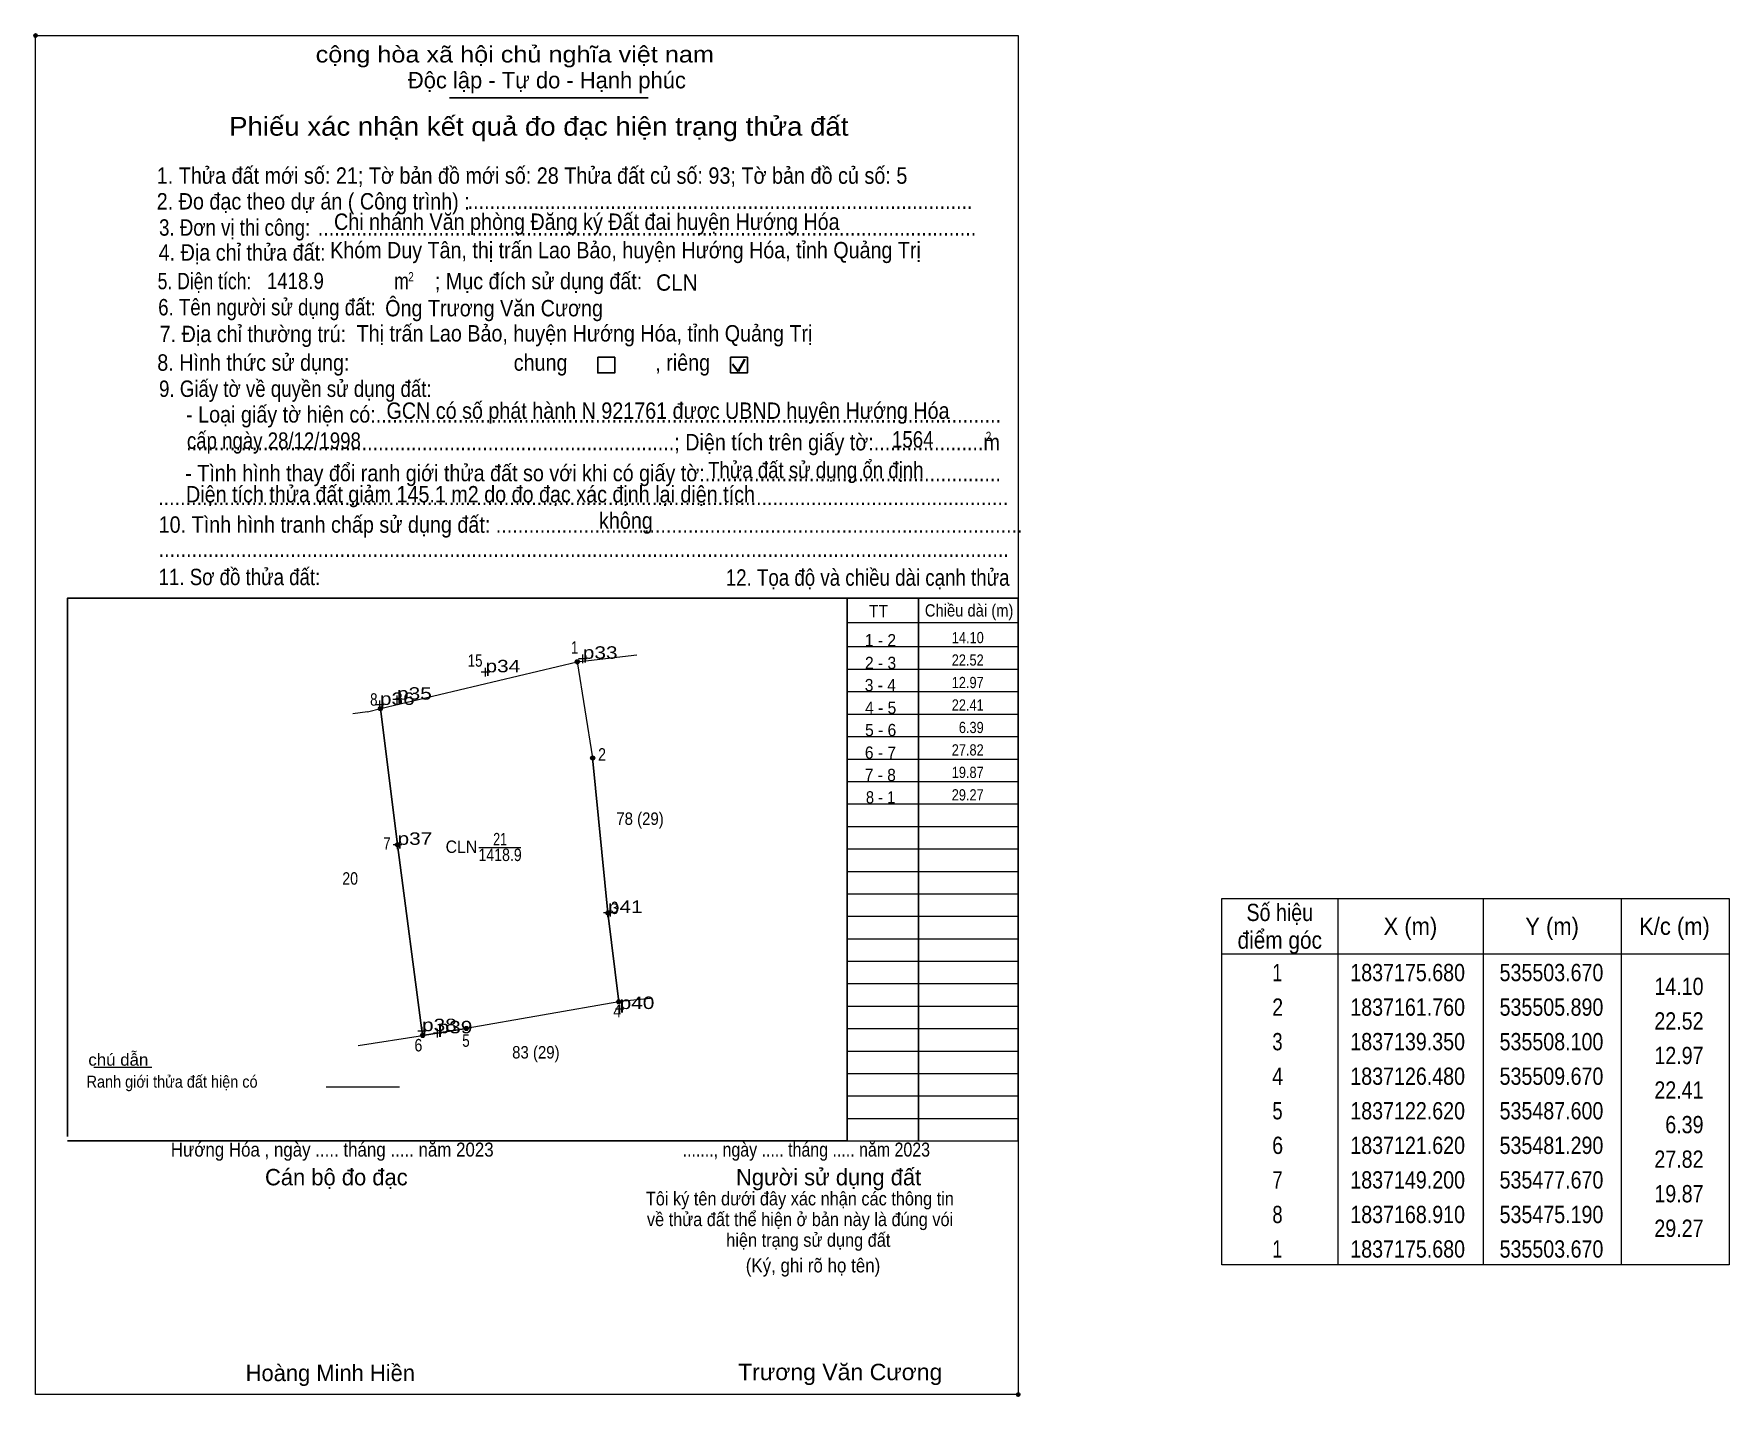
# Model space of a CAD drawing. Header units: metres. Extents: x 535425 to 535670, y 1837069 to 1837267.
import ezdxf
from ezdxf.enums import TextEntityAlignment as Align

# ---------------------------------------------------------------- set-up
doc = ezdxf.new("R2010")
doc.units = ezdxf.units.M
doc.header["$LTSCALE"] = 0.95
doc.header["$PDMODE"] = 32
doc.header["$PDSIZE"] = 0.475
for name, color, linetype, lineweight in [('1', 7, 'Continuous', 13), ('10', 7, 'Continuous', 13), ('15', 7, 'Continuous', 13), ('17', 7, 'Continuous', 13), ('2', 7, 'Continuous', 25), ('28', 7, 'Continuous', 13), ('30', 7, 'Continuous', 13), ('35', 7, 'Continuous', 13), ('39', 7, 'Continuous', 13), ('54', 7, 'Continuous', 13), ('6', 7, 'Continuous', 13), ('63', 7, 'Continuous', 13), ('7', 7, 'Continuous', 13)]:
    doc.layers.add(name, color=color, linetype=linetype, lineweight=lineweight)
doc.layers.add('12', color=7, linetype='Continuous')
doc.layers.add('13', color=7, linetype='Continuous')

msp = doc.modelspace()

# ---------------------------------------------------------------- hatches: boundary and pattern name
at = {"layer": '35'}
for points in [[(535503.97, 1837175.68, 1), (535503.37, 1837175.68, 1)], [(535475.49, 1837168.91, 1), (535474.89, 1837168.91, 1)], [(535506.19, 1837161.76, 1), (535505.59, 1837161.76, 1)], [(535477.97, 1837149.2, 1), (535477.37, 1837149.2, 1)], [(535508.4, 1837139.35, 1), (535507.8, 1837139.35, 1)], [(535509.97, 1837126.48, 1), (535509.37, 1837126.48, 1)], [(535481.59, 1837121.62, 1), (535480.99, 1837121.62, 1)], [(535487.9, 1837122.62, 1), (535487.3, 1837122.62, 1)]]:
    msp.add_hatch(color=256, dxfattribs=at).paths.add_polyline_path(points)

# ---------------------------------------------------------------- linework, layer by layer
at = {"layer": '1'}
msp.add_lwpolyline([(535503.67, 1837175.68), (535505.89, 1837161.76), (535508.1, 1837139.35), (535509.67, 1837126.48), (535487.6, 1837122.62), (535481.29, 1837121.62), (535477.67, 1837149.2), (535475.19, 1837168.91)], close=True, dxfattribs=at)
at = {"layer": '10'}
for p, q in [((535475.19, 1837168.91), (535503.67, 1837175.68)), ((535473.3, 1837168.46), (535471.2, 1837168.15)), ((535473.3, 1837168.46), (535475.19, 1837168.91)), ((535481.29, 1837121.62), (535487.6, 1837122.62)), ((535471.99, 1837120.14), (535481.29, 1837121.62))]:
    msp.add_line(p, q, dxfattribs=at)
msp.add_lwpolyline([(535475.19, 1837168.91), (535477.67, 1837149.2), (535481.29, 1837121.62)], dxfattribs=at)
at = {"layer": '15'}
msp.add_lwpolyline([(535475.19, 1837168.91), (535477.67, 1837149.2), (535481.29, 1837121.62)], dxfattribs=at)
at = {"layer": '17'}
msp.add_line((535433.73, 1837117.02), (535442.12, 1837117.02), dxfattribs=at)
at = {"layer": '2'}
for p, q in [((535485.17, 1837257.27), (535513.92, 1837257.27)), ((535542.7, 1837184.9), (535542.7, 1837106.36)), ((535542.7, 1837106.36), (535429.93, 1837106.36))]:
    msp.add_line(p, q, dxfattribs=at)
at = {"layer": '2', "lineweight": 35}
for p, q in [((535526.13, 1837218.74), (535526.94, 1837217.69)), ((535526.94, 1837217.69), (535527.92, 1837219.45))]:
    msp.add_line(p, q, dxfattribs=at)
at = {"layer": '2', "lineweight": 13}
msp.add_lwpolyline([(535425.3, 1837266.29), (535567.46, 1837266.29), (535567.46, 1837069.66), (535425.3, 1837069.66)], close=True, dxfattribs=at)
at = {"layer": '2'}
for points in [[(535506.64, 1837219.75), (535509.08, 1837219.75), (535509.08, 1837217.47), (535506.64, 1837217.47)], [(535525.85, 1837219.75), (535528.29, 1837219.75), (535528.29, 1837217.47), (535525.85, 1837217.47)]]:
    msp.add_lwpolyline(points, close=True, dxfattribs=at)
msp.add_lwpolyline([(535429.93, 1837107), (535429.93, 1837184.9), (535542.7, 1837184.9)], dxfattribs=at)
for p in [(535425.3, 1837266.29), (535567.46, 1837069.66)]:
    msp.add_point(p, dxfattribs=at)
at = {"layer": '28'}
msp.add_lwpolyline([(535509.67, 1837126.48), (535508.1, 1837139.35), (535505.89, 1837161.76)], dxfattribs=at)
at = {"layer": '30', "lineweight": 25}
for p, q in [((535542.7, 1837124.61), (535542.7, 1837184.9)), ((535553.04, 1837184.9), (535553.04, 1837106.36))]:
    msp.add_line(p, q, dxfattribs=at)
at = {"layer": '30'}
for p, q in [((535542.7, 1837181.36), (535567.46, 1837181.36)), ((535542.7, 1837177.91), (535567.46, 1837177.91)), ((535542.63, 1837174.6), (535567.39, 1837174.6)), ((535542.7, 1837171.37), (535567.46, 1837171.37)), ((535542.7, 1837168.11), (535567.46, 1837168.11)), ((535542.7, 1837164.86), (535567.46, 1837164.86)), ((535542.7, 1837161.61), (535567.46, 1837161.61)), ((535542.7, 1837158.36), (535567.46, 1837158.36)), ((535542.7, 1837155.11), (535567.46, 1837155.11)), ((535542.7, 1837151.86), (535567.46, 1837151.86)), ((535542.7, 1837148.61), (535567.46, 1837148.61)), ((535542.7, 1837145.36), (535567.46, 1837145.36)), ((535542.7, 1837142.11), (535567.46, 1837142.11)), ((535542.7, 1837138.86), (535567.46, 1837138.86)), ((535542.7, 1837135.61), (535567.46, 1837135.61)), ((535542.7, 1837132.36), (535567.46, 1837132.36)), ((535542.7, 1837129.11), (535567.46, 1837129.11)), ((535542.7, 1837125.86), (535567.46, 1837125.86)), ((535542.7, 1837122.61), (535567.46, 1837122.61)), ((535542.7, 1837119.36), (535567.46, 1837119.36)), ((535542.7, 1837119.35), (535567.46, 1837119.35)), ((535542.7, 1837116.11), (535567.46, 1837116.11)), ((535542.7, 1837112.86), (535567.46, 1837112.86)), ((535542.7, 1837109.61), (535567.46, 1837109.61)), ((535542.7, 1837106.36), (535567.46, 1837106.36))]:
    msp.add_line(p, q, dxfattribs=at)
at = {"layer": '30', "lineweight": 25}
msp.add_lwpolyline([(535542.7, 1837184.9), (535567.46, 1837184.9), (535567.46, 1837106.36)], dxfattribs=at)
at = {"layer": '35'}
for centre in [(535503.67, 1837175.68), (535475.19, 1837168.91), (535505.89, 1837161.76), (535477.67, 1837149.2), (535508.1, 1837139.35), (535509.67, 1837126.48), (535481.29, 1837121.62), (535487.6, 1837122.62)]:
    msp.add_circle(centre, 0.3, dxfattribs=at)
at = {"layer": '39'}
for p, q in [((535503.67, 1837175.68), (535512.3, 1837176.68)), ((535510.42, 1837126.61), (535514.28, 1837126.99)), ((535510.42, 1837126.61), (535509.67, 1837126.48))]:
    msp.add_line(p, q, dxfattribs=at)
at = {"layer": '54'}
for p, q in [((535503.67, 1837175.68), (535505.89, 1837161.76)), ((535509.67, 1837126.48), (535487.6, 1837122.62)), ((535509.67, 1837126.48), (535487.6, 1837122.62))]:
    msp.add_line(p, q, dxfattribs=at)
at = {"layer": '6'}
msp.add_line((535467.35, 1837114.19), (535477.93, 1837114.19), dxfattribs=at)
at = {"layer": '63'}
for p, q in [((535489.44, 1837148.82), (535495.5, 1837148.82)), ((535613.69, 1837141.42), (535613.69, 1837088.42)), ((535634.69, 1837141.42), (535634.69, 1837088.42)), ((535654.69, 1837141.42), (535654.69, 1837088.42)), ((535596.89, 1837133.42), (535670.29, 1837133.42))]:
    msp.add_line(p, q, dxfattribs=at)
msp.add_lwpolyline([(535596.89, 1837141.42), (535670.29, 1837141.42), (535670.29, 1837088.42), (535596.89, 1837088.42)], close=True, dxfattribs=at)
at = {"layer": '7'}
for p, q in [((535505.1, 1837176.12), (535503.85, 1837176.12)), ((535504.47, 1837175.49), (535504.47, 1837176.74)), ((535491.01, 1837174.16), (535489.77, 1837174.16)), ((535490.39, 1837173.54), (535490.39, 1837174.79)), ((535475.74, 1837169.44), (535474.49, 1837169.44)), ((535475.12, 1837168.81), (535475.12, 1837170.06)), ((535478.23, 1837170.2), (535476.98, 1837170.2)), ((535477.6, 1837169.57), (535477.6, 1837170.82)), ((535478.29, 1837149.2), (535477.04, 1837149.2)), ((535477.67, 1837148.57), (535477.67, 1837149.82)), ((535508.73, 1837139.35), (535507.48, 1837139.35)), ((535508.1, 1837138.73), (535508.1, 1837139.97)), ((535510.42, 1837125.44), (535509.18, 1837125.44)), ((535509.8, 1837124.82), (535509.8, 1837126.07)), ((535481.83, 1837122.24), (535480.58, 1837122.24)), ((535481.21, 1837121.61), (535481.21, 1837122.86)), ((535484.09, 1837121.93), (535482.85, 1837121.93)), ((535483.47, 1837121.31), (535483.47, 1837122.55))]:
    msp.add_line(p, q, dxfattribs=at)

# ---------------------------------------------------------------- texts
at = {"layer": '1'}
for s, width, p in [('CLN', 0.95, (535486.91, 1837148.02)), ('21', 0.75, (535492.505, 1837149.12)), ('1418.9', 0.85, (535492.5, 1837146.85)), ('20', 0.85, (535470.815, 1837143.43))]:
    msp.add_text(s, height=1.8, dxfattribs=dict(at, width=width)).set_placement(p, align=Align.CENTER)
at = {"layer": '10'}
for s, height, width, p in [('1 - 2', 1.773, 0.95, (535547.525, 1837177.92)), ('2 - 3', 1.773, 0.95, (535547.54, 1837174.63)), ('3 - 4', 1.773, 0.95, (535547.51, 1837171.42)), ('4 - 5', 1.773, 0.95, (535547.56, 1837168.14)), ('5 - 6', 1.773, 0.95, (535547.555, 1837164.92)), ('6 - 7', 1.773, 0.95, (535547.525, 1837161.65)), ('7 - 8', 1.773, 0.95, (535547.5, 1837158.42)), ('8 - 1', 1.768, 0.9, (535547.545, 1837155.19))]:
    msp.add_text(s, height=height, dxfattribs=dict(at, width=width)).set_placement(p, align=Align.CENTER)
at = {"layer": '12', "width": 1.25}
for s, p in [('p34', (535490.39, 1837174.16)), ('p33', (535504.47, 1837176.12)), ('p36', (535475.12, 1837169.44)), ('p35', (535477.6, 1837170.2)), ('p37', (535477.67, 1837149.2)), ('p41', (535508.1, 1837139.35)), ('p40', (535509.8, 1837125.44)), ('p38', (535481.21, 1837122.24)), ('p39', (535483.47, 1837121.93))]:
    msp.add_text(s, height=1.8, dxfattribs=at).set_placement(p)
at = {"layer": '13'}
for s, width, p in [('15', 0.8, (535488.89, 1837174.97)), ('78 (29)', 0.9, (535512.745, 1837152.08)), ('83 (29)', 0.9, (535497.675, 1837118.28))]:
    msp.add_text(s, height=1.8, dxfattribs=dict(at, width=width)).set_placement(p, align=Align.CENTER)
at = {"layer": '2'}
for s, height, width, p in [('cộng hòa xã hội chủ nghĩa việt nam', 2.373, 1.15, (535465.82, 1837262.39)), ('1. Thửa đất mới số: 21; Tờ bản đồ mới số: 28 Thửa đất củ số: 93; Tờ bản đồ củ số: 5', 2.379, 0.9, (535442.83, 1837244.84)), ('2. Đo đạc theo dự án ( Công trình) : ', 2.374, 0.9, (535442.83, 1837241.12)), ('3. Đơn vị thi công:', 2.374, 0.85, (535443.17, 1837237.33)), ('Chi nhánh Văn phòng Đăng ký Đất đai huyện Hướng Hóa', 2.372, 0.9, (535468.48, 1837238.17)), ('............................................................................................', 2.374, 0.9, (535487.81, 1837241.2)), ('........................................................................................................................', 2.374, 0.9, (535466.12, 1837237.33)), ('4. Địa chỉ thửa đất:', 2.374, 0.9, (535443.11, 1837233.72)), ('Khóm Duy Tân, thị trấn Lao Bảo, huyện Hướng Hóa, tỉnh Quảng Trị', 2.366, 0.9, (535467.92, 1837234.06)), ('; Mục đích sử dụng đất:', 2.373, 0.9, (535483.06, 1837229.58)), ('5. Diện tích:', 2.374, 0.8, (535442.96, 1837229.58)), ('1418.9', 2.37, 0.85, (535458.77, 1837229.6)), ('m', 2.373, 0.8, (535477.18, 1837229.58)), ('2', 1.356, 0.8, (535479.21, 1837230.71)), ('CLN', 2.37, 0.95, (535515.07, 1837229.37)), ('6. Tên người sử dụng đất:', 2.374, 0.85, (535443.04, 1837225.8)), ('Ông Trương Văn Cương', 2.37, 0.9, (535475.88, 1837225.66)), ('7. Địa chỉ thường trú:', 2.374, 0.9, (535443.25, 1837221.93)), ('Thị trấn Lao Bảo, huyện Hướng Hóa, tỉnh Quảng Trị', 2.37, 0.9, (535471.75, 1837222.02)), ('8. Hình thức sử dụng:', 2.374, 0.9, (535442.91, 1837217.79)), ('chung                , riêng', 2.373, 0.9, (535494.47, 1837217.79)), ('9. Giấy tờ về quyền sử dụng đất:', 2.374, 0.85, (535443.17, 1837214)), ('     - Loại giấy tờ hiện có:..................................................................................................................', 2.373, 0.9, (535443.11, 1837210.29)), ('GCN có số phát hành N 921761 được UBND huyện Hướng Hóa ', 2.37, 0.9, (535476.07, 1837210.83)), ('cấp ngày 28/12/1998', 2.37, 0.85, (535447.2, 1837206.5)), ('     .........................................................................................; Diện tích trên giấy tờ:....................m', 2.373, 0.9, (535443.11, 1837206.27)), ('1564', 2.37, 0.85, (535549.2, 1837206.68)), ('2', 1.356, 0.8, (535562.75, 1837207.61)), ('     - Tình hình thay đổi ranh giới thửa đất so với khi có giấy tờ:......................................................', 2.373, 0.9, (535442.98, 1837201.8)), ('Thửa đất sử dụng ổn định', 2.37, 0.85, (535522.59, 1837202.24)), ('Diện tích thửa đất giảm 145.1 m2 do đo đạc xác định lại diện tích', 2.37, 0.9, (535447.07, 1837198.74)), ('...........................................................................................................................................................', 2.373, 0.9, (535443.04, 1837198.35)), ('10. Tình hình tranh chấp sử dụng đất: ................................................................................................', 2.374, 0.9, (535443.11, 1837194.35)), ('không', 2.373, 0.9, (535506.81, 1837194.92)), ('...........................................................................................................................................................', 2.373, 0.9, (535443.11, 1837190.84)), ('11. Sơ đồ thửa đất:', 2.374, 0.85, (535443.11, 1837186.77)), ('12. Tọa độ và chiều dài cạnh thửa', 2.379, 0.85, (535525.15, 1837186.68)), ('Hướng Hóa , ngày ..... tháng ..... năm 2023', 2.03, 0.9, (535444.87, 1837104.09)), ('......., ngày ..... tháng ..... năm 2023', 2.03, 0.85, (535518.91, 1837104.09)), ('(Ký, ghi rõ họ tên)', 2.034, 0.9, (535528.04, 1837087.33)), ('Trương Văn Cương', 2.37, 1.05, (535526.94, 1837071.74))]:
    msp.add_text(s, height=height, dxfattribs=dict(at, width=width)).set_placement(p)
for s, height, p in [('Độc lập - Tự do - Hạnh phúc', 2.373, (535479.16, 1837258.65)), ('Cán bộ đo đạc', 2.373, (535458.49, 1837099.93)), ('Người sử dụng đất', 2.373, (535526.63, 1837099.93)), ('Hoàng Minh Hiền', 2.37, (535455.7, 1837071.6))]:
    msp.add_text(s, height=height, dxfattribs=at).set_placement(p)
for s, height, width, p in [('Phiếu xác nhận kết quả đo đạc hiện trạng thửa đất', 2.711, 1.1, (535498.1, 1837251.8)), ('Tôi ký tên dưới đây xác nhận các thông tin', 1.96, 0.9, (535535.865, 1837097.03)), ('về thửa đất thể hiện ở bản này là đúng vói', 1.96, 0.9, (535535.895, 1837094.03)), ('hiện trạng sử dụng đất', 1.96, 0.9, (535537.09, 1837091.04))]:
    msp.add_text(s, height=height, dxfattribs=dict(at, width=width)).set_placement(p, align=Align.CENTER)
msp.add_text('.', height=0.678, dxfattribs=at).set_placement((535567.435, 1837069.29), align=Align.CENTER)
at = {"layer": '30'}
for s, height, width, p in [('TT', 1.768, 0.95, (535545.87, 1837182.13)), ('Chiều dài (m)', 1.773, 0.9, (535553.95, 1837182.23))]:
    msp.add_text(s, height=height, dxfattribs=dict(at, width=width)).set_placement(p)
at = {"layer": '6'}
for s, width, p in [('chú dẫn', 1.05, (535432.94, 1837117.24)), ('Ranh giới thửa đất hiện có ', 0.9, (535432.68, 1837114.06))]:
    msp.add_text(s, height=1.737, dxfattribs=dict(at, width=width)).set_placement(p)
at = {"layer": '63'}
for s, height, width, p in [(' 1', 1.8, 0.75, (535503.79, 1837176.86)), ('14.10', 1.625, 0.85, (535562.47, 1837178.37)), ('22.52', 1.625, 0.85, (535562.46, 1837175.12)), ('12.97', 1.625, 0.85, (535562.46, 1837171.87)), (' 8', 1.8, 0.8, (535474.77, 1837169.33)), ('22.41', 1.625, 0.85, (535562.46, 1837168.62)), ('6.39', 1.625, 0.85, (535562.46, 1837165.37)), ('27.82', 1.625, 0.85, (535562.46, 1837162.12)), (' 2', 1.8, 0.85, (535507.82, 1837161.38)), ('19.87', 1.625, 0.85, (535562.46, 1837158.87)), ('29.27', 1.625, 0.85, (535562.46, 1837155.62)), (' 7', 1.8, 0.8, (535476.66, 1837148.48)), (' 3', 1.8, 0.8, (535509.62, 1837139.18)), ('14.10', 2.5, 0.85, (535666.59, 1837127.47)), (' 4', 1.8, 0.85, (535510.01, 1837124.24)), ('22.52', 2.5, 0.85, (535666.59, 1837122.47)), (' 6', 1.8, 0.85, (535481.25, 1837119.31)), (' 5', 1.8, 0.8, (535488.1, 1837119.97)), ('12.97', 2.5, 0.85, (535666.59, 1837117.47)), ('22.41', 2.5, 0.85, (535666.59, 1837112.47)), ('6.39', 2.5, 0.85, (535666.59, 1837107.47)), ('27.82', 2.5, 0.85, (535666.59, 1837102.47)), ('19.87', 2.5, 0.85, (535666.59, 1837097.47)), ('29.27', 2.5, 0.85, (535666.59, 1837092.47))]:
    msp.add_text(s, height=height, dxfattribs=dict(at, width=width)).set_placement(p, align=Align.RIGHT)
for s, width, p in [('Số hiệu', 0.85, (535605.29, 1837138.17)), ('điểm góc', 0.9, (535605.29, 1837134.17)), ('X (m)', 0.95, (535624.19, 1837136.17)), ('Y (m)', 0.95, (535644.685, 1837136.17)), ('K/c (m)', 0.95, (535662.39, 1837136.17)), (' 1', 0.75, (535604.585, 1837129.47)), ('1837175.680', 0.85, (535623.79, 1837129.47)), ('535503.670', 0.85, (535644.595, 1837129.47)), (' 2', 0.85, (535604.59, 1837124.47)), ('1837161.760', 0.85, (535623.79, 1837124.47)), ('535505.890', 0.85, (535644.595, 1837124.47)), (' 3', 0.8, (535604.59, 1837119.47)), ('1837139.350', 0.85, (535623.79, 1837119.47)), ('535508.100', 0.85, (535644.595, 1837119.47)), (' 4', 0.85, (535604.585, 1837114.47)), ('1837126.480', 0.85, (535623.79, 1837114.47)), ('535509.670', 0.85, (535644.595, 1837114.47)), ('1837122.620', 0.85, (535623.79, 1837109.47)), ('535487.600', 0.85, (535644.595, 1837109.47)), (' 5', 0.8, (535604.59, 1837109.47)), (' 6', 0.85, (535604.59, 1837104.47)), ('1837121.620', 0.85, (535623.79, 1837104.47)), ('535481.290', 0.85, (535644.595, 1837104.47)), (' 7', 0.8, (535604.59, 1837099.47)), ('1837149.200', 0.85, (535623.79, 1837099.47)), ('535477.670', 0.85, (535644.595, 1837099.47)), (' 8', 0.8, (535604.59, 1837094.47)), ('1837168.910', 0.85, (535623.79, 1837094.47)), ('535475.190', 0.85, (535644.595, 1837094.47)), (' 1', 0.75, (535604.585, 1837089.47)), ('1837175.680', 0.85, (535623.79, 1837089.47)), ('535503.670', 0.85, (535644.595, 1837089.47))]:
    msp.add_text(s, height=2.5, dxfattribs=dict(at, width=width)).set_placement(p, align=Align.CENTER)

doc.saveas('drawing.dxf')
